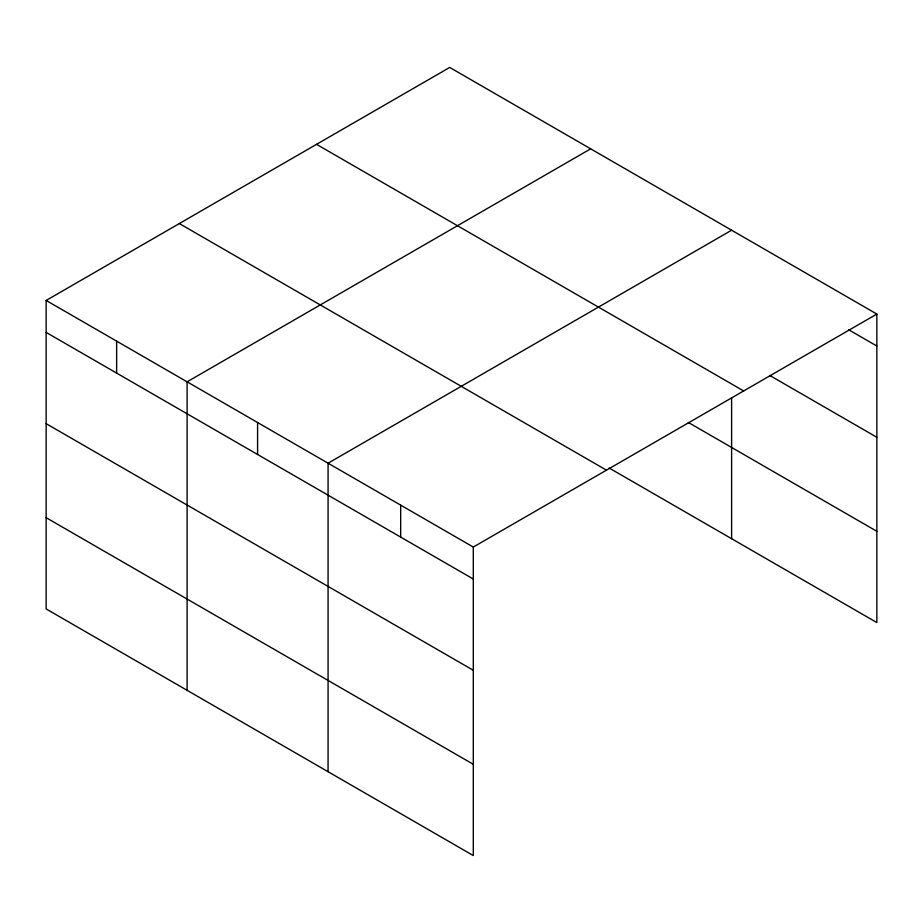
<?xml version="1.0" encoding="UTF-8"?>
<svg xmlns="http://www.w3.org/2000/svg" width="923" height="923" viewBox="0 0 923 923"><rect width="100%" height="100%" fill="white"/><g stroke="black" fill="none" stroke-linecap="round" stroke-linejoin="round"><path stroke-width="1.38" d="M473.291 670.271L473.291 547.051L46.15 300.448L46.15 608.938L473.291 855.552L473.291 670.271L46.15 423.657M46.15 300.448L449.709 67.448L876.85 314.062L876.85 622.552L609.215 468.042M590.662 148.834L187.104 381.822L187.104 690.323M731.616 230.219L328.069 463.208L328.069 771.697M473.291 547.051L876.85 314.062M848.537 329.684L876.85 346.021M769.77 375.465L876.85 437.283M316.531 144.334L743.673 390.948M688.339 422.469L876.85 531.302M179.327 223.551L606.469 470.165M46.15 332.407L473.291 579.021M46.15 517.688L473.291 764.29M731.616 397.594L731.616 538.709M400.686 505.123L400.686 537.094M257.586 422.515L257.586 454.474M116.633 341.129L116.633 373.1"/></g></svg>
